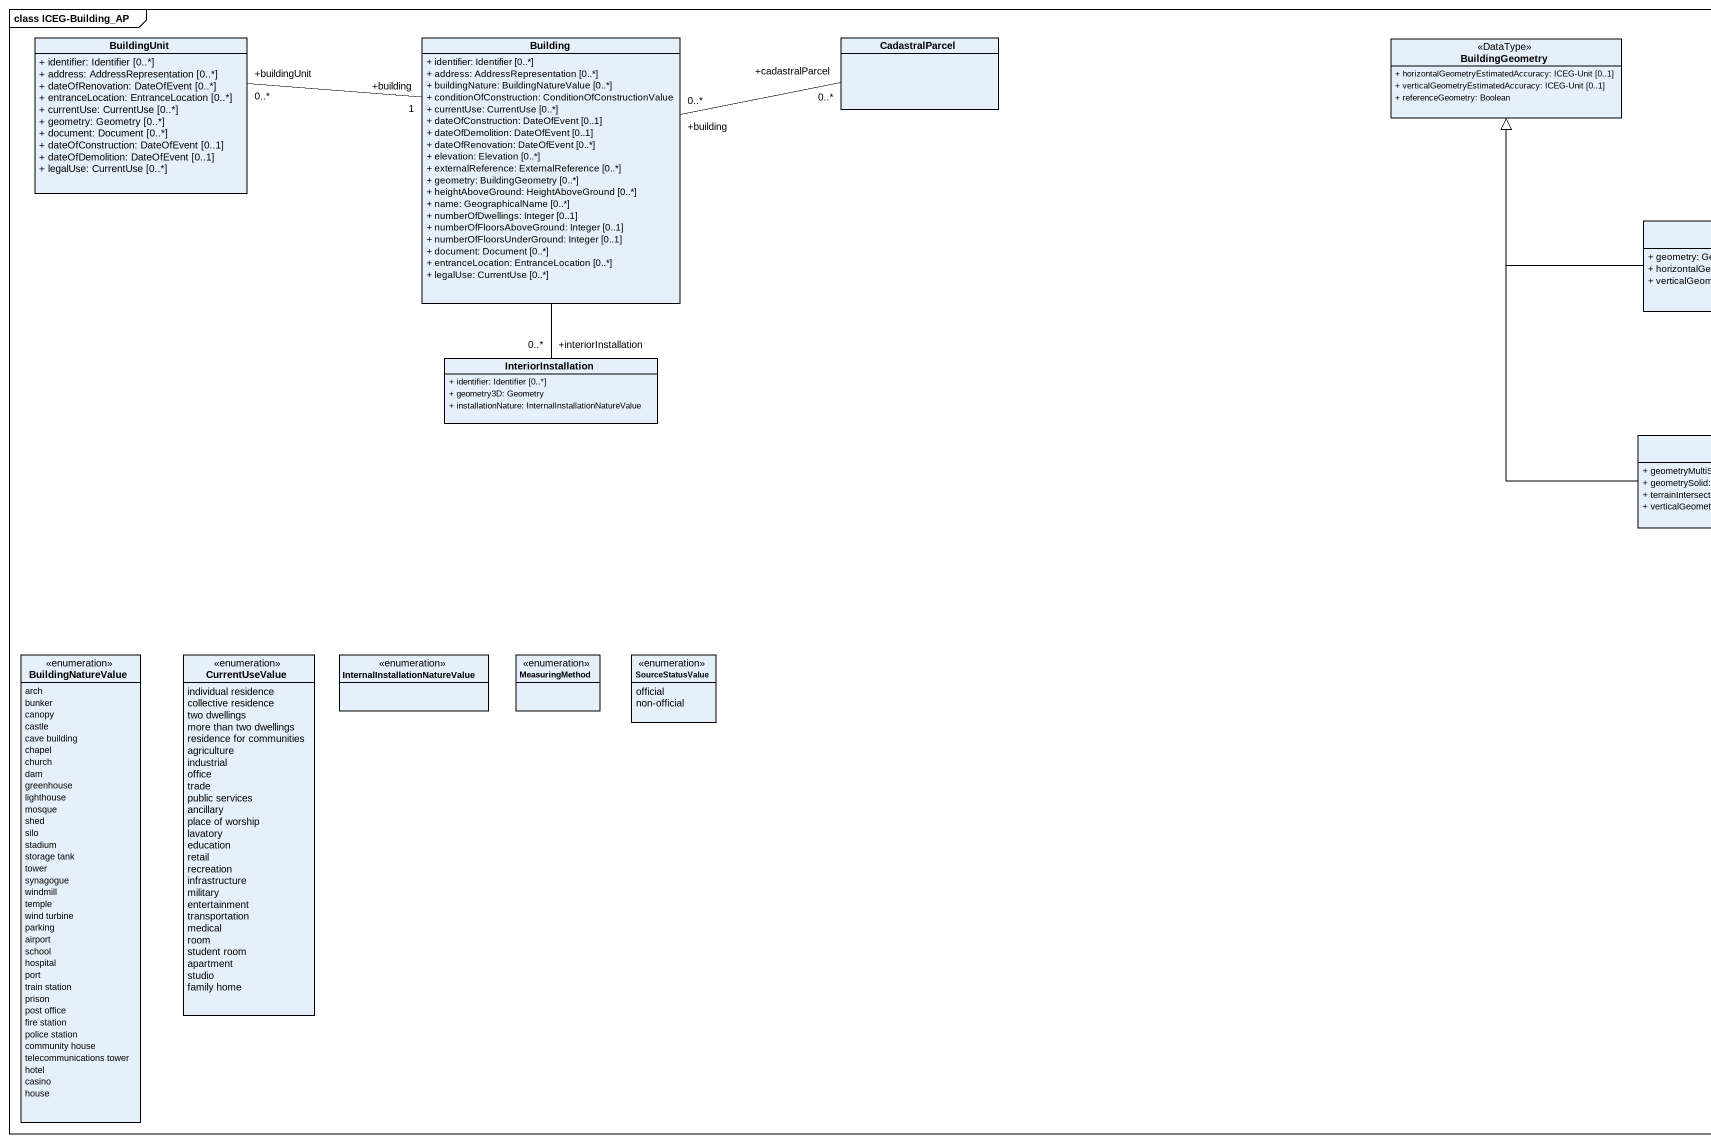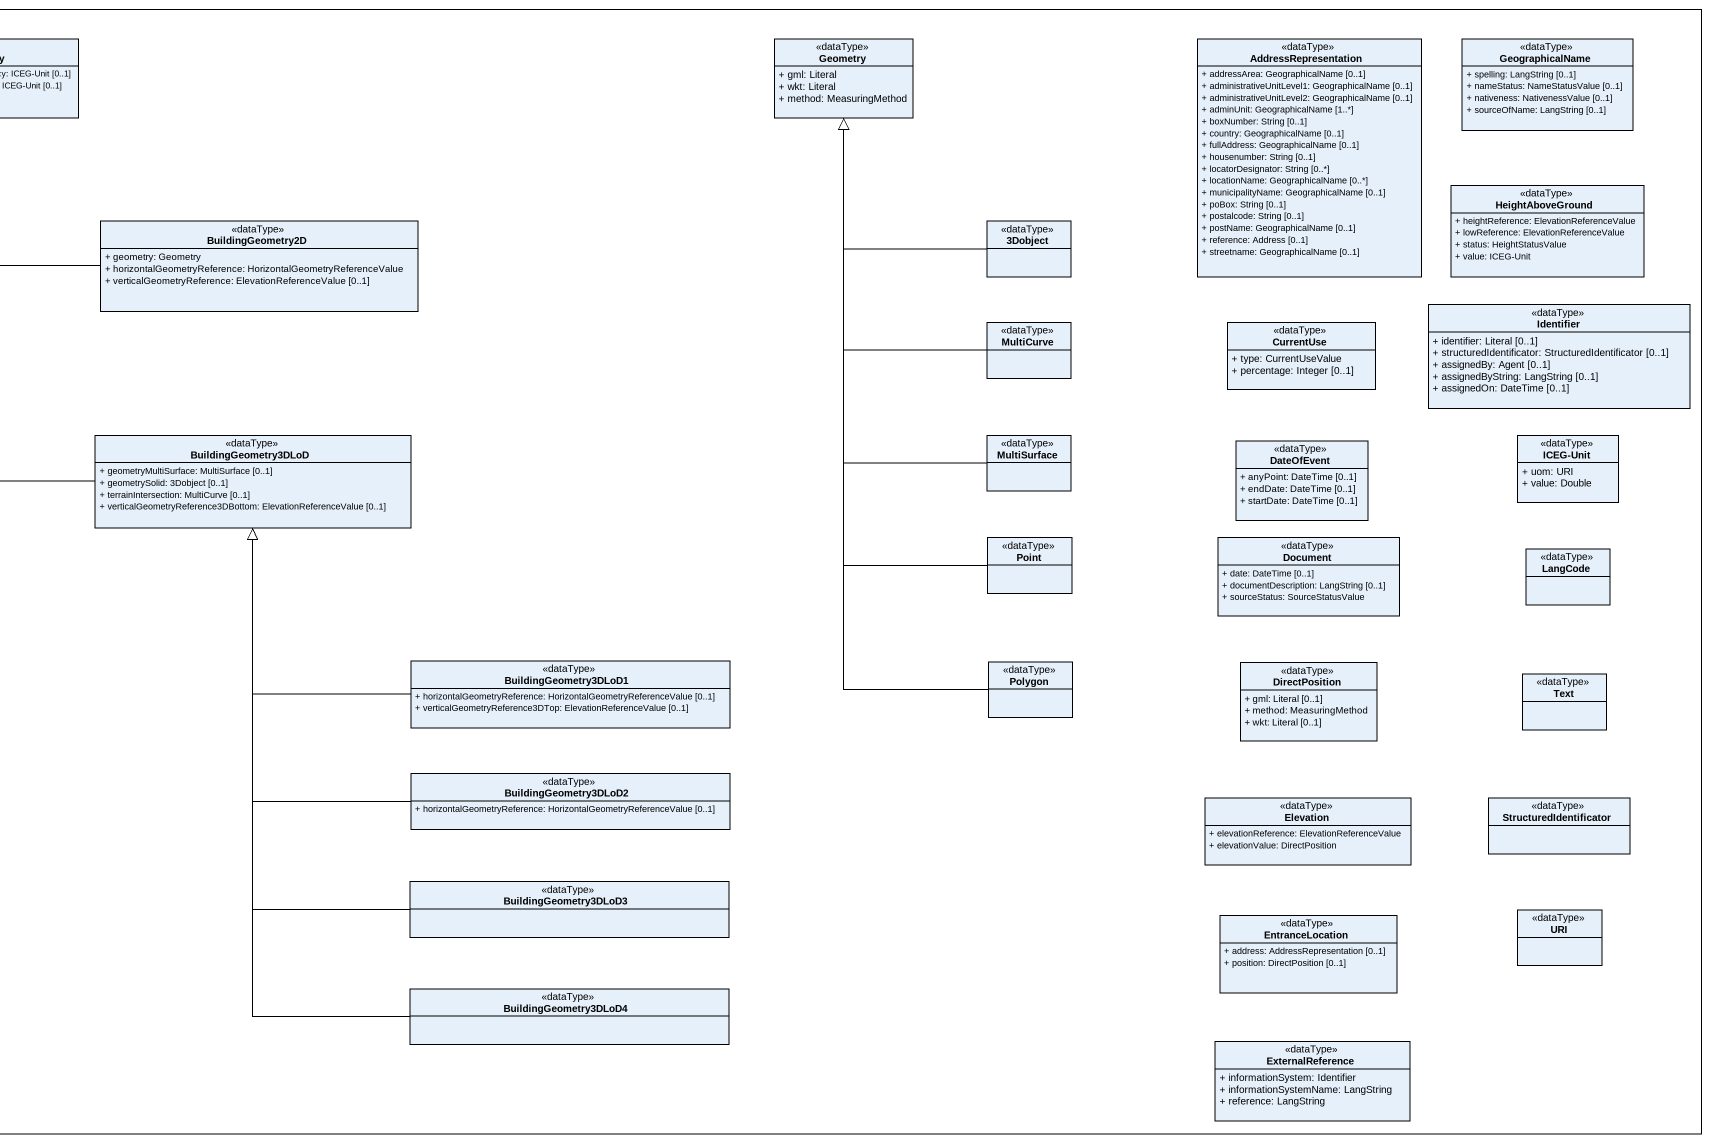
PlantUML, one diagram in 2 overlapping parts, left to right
@startuml
mainframe class ICEG-Building_AP
hide circle
hide empty members
skinparam classAttributeIconSize 0
class BuildingUnit {
  + identifier: Identifier [0..*]
  + address: AddressRepresentation [0..*]
  + dateOfRenovation: DateOfEvent [0..*]
  + entranceLocation: EntranceLocation [0..*]
  + currentUse: CurrentUse [0..*]
  + geometry: Geometry [0..*]
  + document: Document [0..*]
  + dateOfConstruction: DateOfEvent [0..1]
  + dateOfDemolition: DateOfEvent [0..1]
  + legalUse: CurrentUse [0..*]
}
class Building {
  + identifier: Identifier [0..*]
  + address: AddressRepresentation [0..*]
  + buildingNature: BuildingNatureValue [0..*]
  + conditionOfConstruction: ConditionOfConstructionValue
  + currentUse: CurrentUse [0..*]
  + dateOfConstruction: DateOfEvent [0..1]
  + dateOfDemolition: DateOfEvent [0..1]
  + dateOfRenovation: DateOfEvent [0..*]
  + elevation: Elevation [0..*]
  + externalReference: ExternalReference [0..*]
  + geometry: BuildingGeometry [0..*]
  + heightAboveGround: HeightAboveGround [0..*]
  + name: GeographicalName [0..*]
  + numberOfDwellings: Integer [0..1]
  + numberOfFloorsAboveGround: Integer [0..1]
  + numberOfFloorsUnderGround: Integer [0..1]
  + document: Document [0..*]
  + entranceLocation: EntranceLocation [0..*]
  + legalUse: CurrentUse [0..*]
}
class CadastralParcel
class BuildingGeometry <<DataType>> {
  + horizontalGeometryEstimatedAccuracy: ICEG-Unit [0..1]
  + verticalGeometryEstimatedAccuracy: ICEG-Unit [0..1]
  + referenceGeometry: Boolean
}
class Geometry <<dataType>> {
  + gml: Literal
  + wkt: Literal
  + method: MeasuringMethod
}
class AddressRepresentation <<dataType>> {
  + addressArea: GeographicalName [0..1]
  + administrativeUnitLevel1: GeographicalName [0..1]
  + administrativeUnitLevel2: GeographicalName [0..1]
  + adminUnit: GeographicalName [1..*]
  + boxNumber: String [0..1]
  + country: GeographicalName [0..1]
  + fullAddress: GeographicalName [0..1]
  + housenumber: String [0..1]
  + locatorDesignator: String [0..*]
  + locationName: GeographicalName [0..*]
  + municipalityName: GeographicalName [0..1]
  + poBox: String [0..1]
  + postalcode: String [0..1]
  + postName: GeographicalName [0..1]
  + reference: Address [0..1]
  + streetname: GeographicalName [0..1]
}
class GeographicalName <<dataType>> {
  + spelling: LangString [0..1]
  + nameStatus: NameStatusValue [0..1]
  + nativeness: NativenessValue [0..1]
  + sourceOfName: LangString [0..1]
}
class HeightAboveGround <<dataType>> {
  + heightReference: ElevationReferenceValue
  + lowReference: ElevationReferenceValue
  + status: HeightStatusValue
  + value: ICEG-Unit
}
class BuildingGeometry2D <<dataType>> {
  + geometry: Geometry
  + horizontalGeometryReference: HorizontalGeometryReferenceValue
  + verticalGeometryReference: ElevationReferenceValue [0..1]
}
class "3Dobject" as c3Dobject <<dataType>>
class MultiCurve <<dataType>>
class CurrentUse <<dataType>> {
  + type: CurrentUseValue
  + percentage: Integer [0..1]
}
class Identifier <<dataType>> {
  + identifier: Literal [0..1]
  + structuredIdentificator: StructuredIdentificator [0..1]
  + assignedBy: Agent [0..1]
  + assignedByString: LangString [0..1]
  + assignedOn: DateTime [0..1]
}
class InteriorInstallation {
  + identifier: Identifier [0..*]
  + geometry3D: Geometry
  + installationNature: InternalInstallationNatureValue
}
class BuildingGeometry3DLoD <<dataType>> {
  + geometryMultiSurface: MultiSurface [0..1]
  + geometrySolid: 3Dobject [0..1]
  + terrainIntersection: MultiCurve [0..1]
  + verticalGeometryReference3DBottom: ElevationReferenceValue [0..1]
}
class MultiSurface <<dataType>>
class DateOfEvent <<dataType>> {
  + anyPoint: DateTime [0..1]
  + endDate: DateTime [0..1]
  + startDate: DateTime [0..1]
}
class "ICEG-Unit" as ICEG_Unit <<dataType>> {
  + uom: URI
  + value: Double
}
class Point <<dataType>>
class Document <<dataType>> {
  + date: DateTime [0..1]
  + documentDescription: LangString [0..1]
  + sourceStatus: SourceStatusValue
}
class LangCode <<dataType>>
enum BuildingNatureValue {
  arch
  bunker
  canopy
  castle
  cave building
  chapel
  church
  dam
  greenhouse
  lighthouse
  mosque
  shed
  silo
  stadium
  storage tank
  tower
  synagogue
  windmill
  temple
  wind turbine
  parking
  airport
  school
  hospital
  port
  train station
  prison
  post office
  fire station
  police station
  community house
  telecommunications tower
  hotel
  casino
  house
}
enum CurrentUseValue {
  individual residence
  collective residence
  two dwellings
  more than two dwellings
  residence for communities
  agriculture
  industrial
  office
  trade
  public services
  ancillary
  place of worship
  lavatory
  education
  retail
  recreation
  infrastructure
  military
  entertainment
  transportation
  medical
  room
  student room
  apartment
  studio
  family home
}
enum "InternalInstallationNatureValue" as InternalInstallationNatureVa
enum MeasuringMethod
enum SourceStatusValue {
  official
  non-official
}
class BuildingGeometry3DLoD1 <<dataType>> {
  + horizontalGeometryReference: HorizontalGeometryReferenceValue [0..1]
  + verticalGeometryReference3DTop: ElevationReferenceValue [0..1]
}
class Polygon <<dataType>>
class DirectPosition <<dataType>> {
  + gml: Literal [0..1]
  + method: MeasuringMethod
  + wkt: Literal [0..1]
}
class Text <<dataType>>
class BuildingGeometry3DLoD2 <<dataType>> {
  + horizontalGeometryReference: HorizontalGeometryReferenceValue [0..1]
}
class Elevation <<dataType>> {
  + elevationReference: ElevationReferenceValue
  + elevationValue: DirectPosition
}
class StructuredIdentificator <<dataType>>
class BuildingGeometry3DLoD3 <<dataType>>
class URI <<dataType>>
class EntranceLocation <<dataType>> {
  + address: AddressRepresentation [0..1]
  + position: DirectPosition [0..1]
}
class BuildingGeometry3DLoD4 <<dataType>>
class ExternalReference <<dataType>> {
  + informationSystem: Identifier
  + informationSystemName: LangString
  + reference: LangString
}
Building "+building\n1" -left- "+buildingUnit\n0..*" BuildingUnit
Building "+building\n0..*" -right- "+cadastralParcel\n0..*" CadastralParcel
Building -- "+interiorInstallation\n0..*" InteriorInstallation
BuildingGeometry2D -up-|> BuildingGeometry
c3Dobject -up-|> Geometry
MultiCurve -up-|> Geometry
BuildingGeometry3DLoD -up-|> BuildingGeometry
MultiSurface -up-|> Geometry
Point -up-|> Geometry
BuildingGeometry3DLoD1 -up-|> BuildingGeometry3DLoD
Polygon -up-|> Geometry
BuildingGeometry3DLoD2 -up-|> BuildingGeometry3DLoD
BuildingGeometry3DLoD3 -up-|> BuildingGeometry3DLoD
BuildingGeometry3DLoD4 -up-|> BuildingGeometry3DLoD
@enduml
